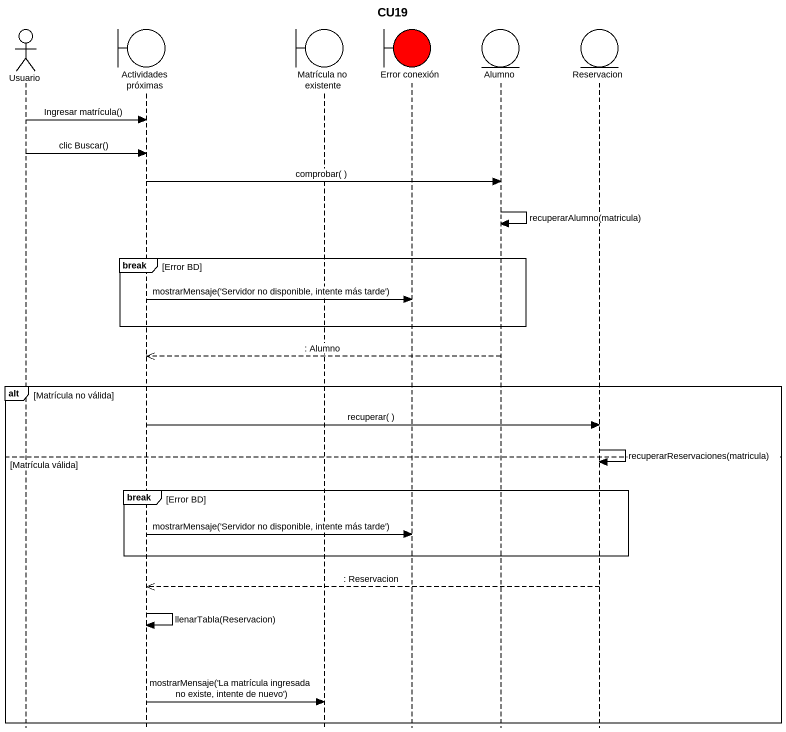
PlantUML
@startuml
title CU19
hide footbox
actor Usuario
boundary "Actividades próximas" as Actividades_próximas
boundary "Matrícula no existente" as Matrícula_no_existente
boundary "Error conexión" as Error_conexión #FF0000
entity Alumno
entity Reservacion

Usuario -> Actividades_próximas : Ingresar matrícula()
Usuario -> Actividades_próximas : clic Buscar()
Actividades_próximas -> Alumno : comprobar( )
Alumno -> Alumno : recuperarAlumno(matricula)
break Error BD
  Actividades_próximas -> Error_conexión : mostrarMensaje('Servidor no disponible, intente más tarde')
end
Alumno -->> Actividades_próximas : : Alumno
alt Matrícula no válida
  Actividades_próximas -> Reservacion : recuperar( )
  Reservacion -> Reservacion : recuperarReservaciones(matricula)
else Matrícula válida
  break Error BD
    Actividades_próximas -> Error_conexión : mostrarMensaje('Servidor no disponible, intente más tarde')
  end
  Reservacion -->> Actividades_próximas : : Reservacion
  Actividades_próximas -> Actividades_próximas : llenarTabla(Reservacion)
  Actividades_próximas -> Matrícula_no_existente : mostrarMensaje('La matrícula ingresada no existe, intente de nuevo')
end
@enduml
